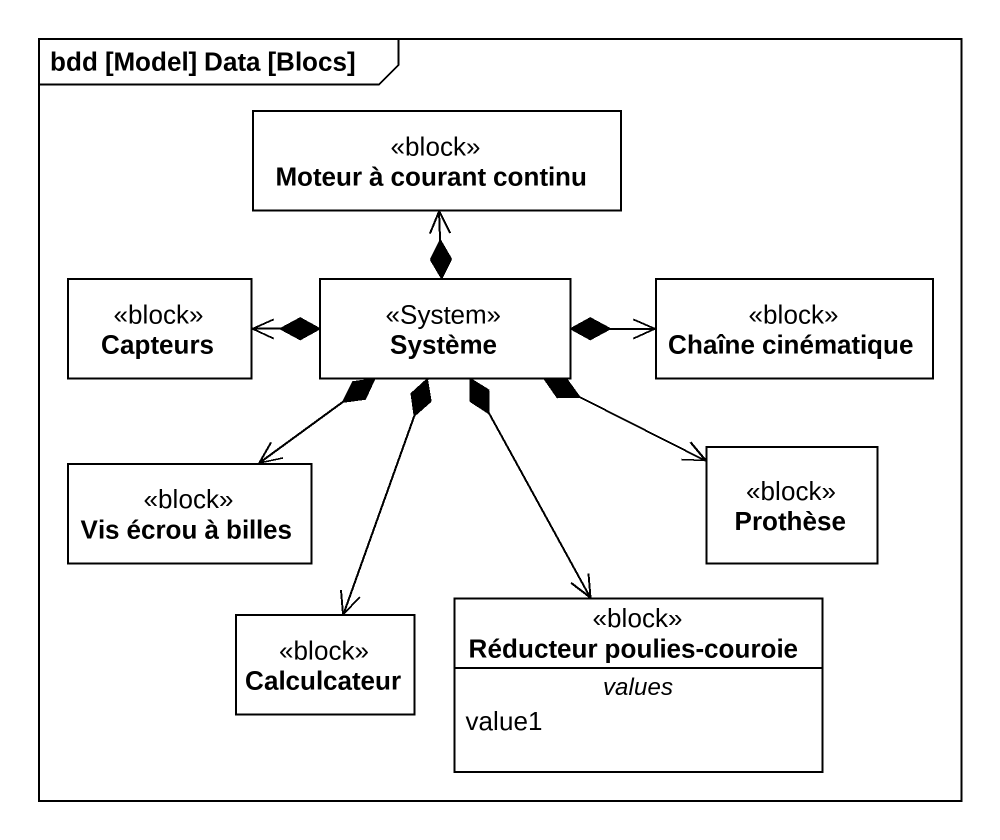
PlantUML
@startuml
mainframe bdd [Model] Data [Blocs]
hide circle
hide empty members
class "Moteur à courant continu" as Moteur_à_courant_continu <<block>>
class Capteurs <<block>>
class Système <<System>>
class "Chaîne cinématique" as Chaîne_cinématique <<block>>
class "Vis écrou à billes" as Vis_écrou_à_billes <<block>>
class Prothèse <<block>>
class Calculcateur <<block>>
class "Réducteur poulies-couroie" as Réducteur_poulies_couroie <<block>> {
  -- values --
  value1
}
Système *-up-> Moteur_à_courant_continu
Système *-left-> Capteurs
Système *-right-> Chaîne_cinématique
Système *--> Vis_écrou_à_billes
Système *-right-> Prothèse
Système *--> Calculcateur
Système *--> Réducteur_poulies_couroie
@enduml
